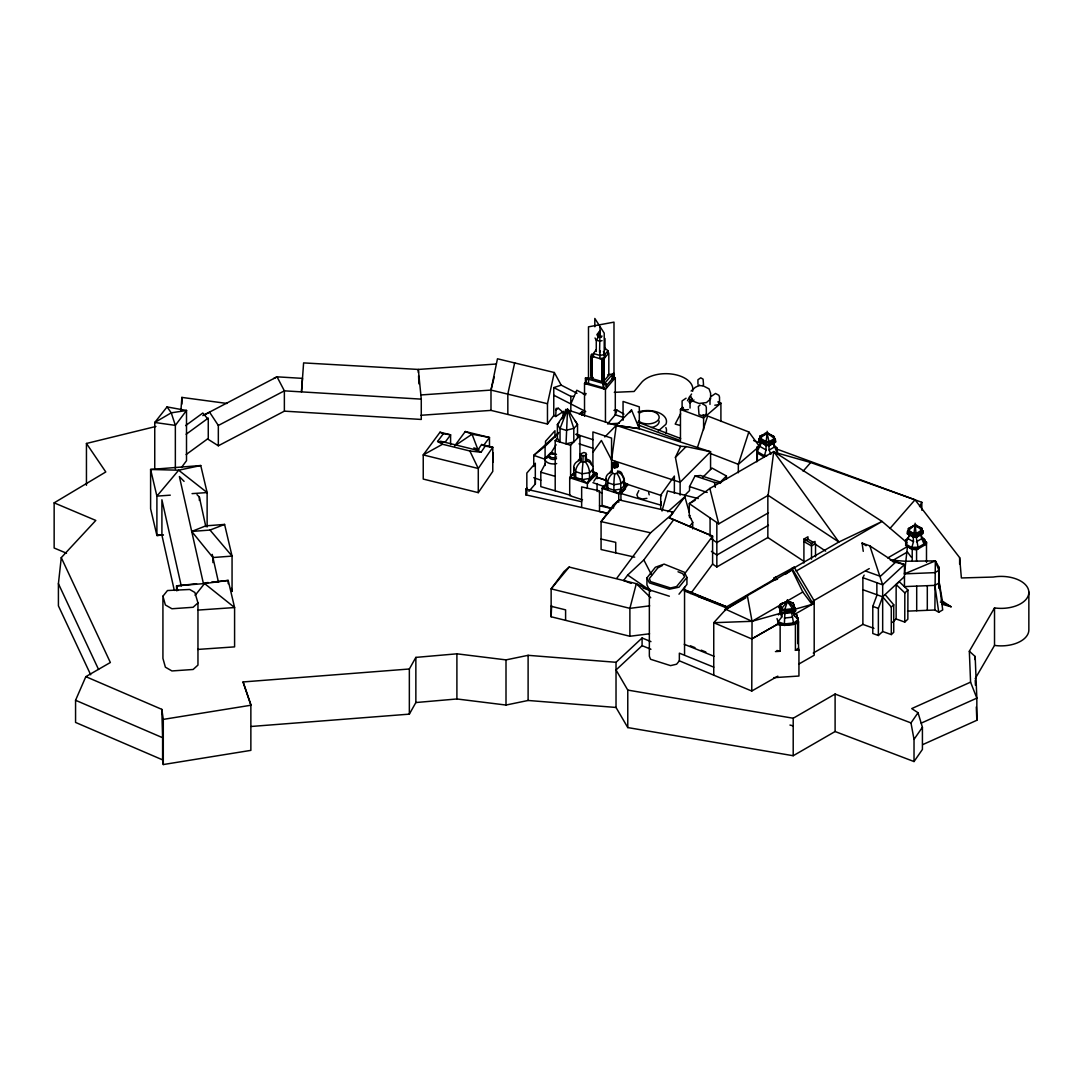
<?xml version="1.0" encoding="UTF-8"?>
<svg xmlns="http://www.w3.org/2000/svg" width="1083" height="1083" viewBox="0 0 1083 1083"><rect width="100%" height="100%" fill="white"/><g stroke="black" fill="none" stroke-linecap="round" stroke-linejoin="round"><path stroke-width="1.5" d="M904.765 622.075L904.833 592.915L896.142 584.536L899.228 581.666L907.92 590.045L907.852 619.205L904.765 622.075L896.142 618.975L892.46 622.4M599.968 350.594L599.928 358.635L603.177 358.013M781.831 611.909L780.735 612.437L779.191 606.832L780.735 612.437L784.877 613.519L784.309 625.419L793.758 624.417L798.279 621.087L796.736 614.778L793.094 611.611L794.408 615.767L798.279 619.611L793.758 622.955L784.309 623.957L778.041 621.764L777.012 618.542M713.751 667.142L679.352 653.157L679.352 660.82L751.764 691.022L752.049 621.304L747.351 595.664L792.011 569.888L792.011 568.426L794.177 567.181L814.186 600.848L814.199 655.256L798.956 663.987M890.307 560.101L905.564 561.251L935.333 560.886L934.886 610.013L938.731 612.233L942.711 609.932L938.731 579.595L942.562 602.013M756.882 448.836L757.328 453.06L764.124 456.985L766.033 449.946L766.06 444.707L765.843 445.479L769.499 445.614L775.523 442.135L775.293 439.265L775.523 442.135M905.618 542.637L905.74 539.97L908.515 537.154L909.246 534.636M920.591 529.546L922.946 530.9L922.851 533.648L916.651 537.222L913.199 537.276L907.324 533.134L913.199 536.518L916.651 536.464L916.651 537.222L916.394 536.491L922.851 532.89L916.218 537.182L918.33 548.702L911.426 548.81L905.55 545.426M601.458 337.26L598.385 337.138L596.895 334.62L600.036 330.681L599.562 352.516M911.426 548.81L913.47 541.771L913.199 536.518M180.915 410.619L181.876 397.407L227.051 403.458M301.521 391.884L303.606 362.9L418.322 369.438L495.77 364.05M923.921 540.688L926.493 542.177L926.344 544.14L916.57 549.771L912.211 549.298L907.446 546.549L887.735 557.935M301.44 391.87L302.495 378.373L277.045 376.83L273.661 378.481M904.467 573.868L935.333 560.886L938.731 566.856L938.866 570.335L934.886 572.636L904.467 573.868L907.446 546.549M581.598 415.263L581.937 411.973L584.712 412.948M90.688 674.79L58.414 605.857L58.414 583.696L61.271 557.637L95.805 520.436L54.15 502.85L54.15 548.012L66.496 553.21M617.472 463.023L617.472 465.243L615.117 464.566L614.724 467.978L612.761 467.328L612.179 466.056L615.117 464.566L617.472 465.243L618.055 466.502L614.724 467.978L614.724 465.758L612.761 465.108L612.179 463.835L613.316 462.698L615.51 462.36L617.472 463.023L618.055 466.502L615.117 464.566L615.117 461.358M796.127 571.079L882.09 521.451L838.865 542.014L773.749 451.557L709.825 488.46L689.289 503.649L718.746 523.847L768.131 495.337L773.749 451.557L882.09 521.451L907.351 543.003M710.57 469.481L710.57 451.746L686.135 446.589L680.625 446.304L616.268 425.402L639.308 428.638L710.57 451.746L680.124 482.26L611.57 460.031L616.281 425.429L565.746 409.374L564.148 415.466M624.336 487.12L624.336 480.107A9.3 7.527 12.9 0 0 619.72 473.176L618.055 472.486L614.724 473.961L614.508 475.491A9.3 0.988 -85.6 0 0 613.899 484.724L613.899 491.736M553.954 415.249L547.47 424.035L490.992 410.389L490.992 390.083L497.463 358.784L554.334 372.525L561.197 385.142L577.009 393.251M784.309 625.419L778.041 623.226L778.041 621.764L781.682 617.107L782.63 612.748L784.877 613.519M514.696 362.751L507.832 393.941L507.832 414.261M547.47 424.035L547.47 403.715L554.334 372.525M420.989 394.957L490.992 390.083L494.227 377.006M634.706 557.149L601.079 549.528L601.079 521.613L613.479 504.908L619.029 499.913L672.299 511.988L671.65 514.601L650.531 532.822L616.755 578.295M916.218 537.182L916.394 536.491M561.197 385.142L553.765 387.606L553.765 415.506L555.714 416.508L556.107 408.399L558.638 408.481L562.916 412.203L563.363 417.659M921.091 534.447L921.836 536.951L924.72 539.686L924.53 543.666L918.33 547.24L911.426 547.348L905.55 543.964L909.544 534.799L907.324 533.892L907.419 531.144L908.691 532.037M661.997 511.041L667.561 490.937L698.278 498.546M757.328 461.29L757.328 451.597L761.349 442.568L766.222 445.37M684.199 589.883L725.908 606.697L725.123 610.487L726.652 606.791L774.291 579.297M778.433 614.941L781.141 610.514M760.808 442.297L760.009 444.775L756.882 447.374L756.882 461.805M697.154 448.362L707.646 415.994L748.84 431.968L759.345 446.264M748.84 431.968L738.335 464.336L738.335 472.743M623.957 414.126L616.985 410.105L615.293 414.803L608.524 422.79M863.259 551.342L862.082 543.07L869.825 545.846L882.672 584.82L882.672 631.497L878.367 635.491L872.79 633.487L872.79 606.385L877.081 594.824M878.367 635.491L878.367 608.389L882.672 596.814L904.467 576.576M618.745 502.268L618.745 493.821L620.776 489.123L624.336 485.577L627.91 484.48L661.591 495.635M770.866 454.346L769.16 450.054L768.835 445.465L775.523 441.377M650.951 641.61L642.084 637.995L616.024 662.295L528.111 655.323L506.005 659.885L456.904 653.821L415.858 657.395L409.347 668.996L243.066 681.952L250.863 705.223L250.863 750.37L163.289 764.544L162.599 759.873L75.566 722.429L75.566 700.268L85.828 676.658L110.358 662.498L61.271 557.637M570.836 403.945L576.792 390.246L585.727 394.821M600.036 330.681L597.681 335.974L602.08 336.15M680.124 495.161L680.124 482.26L675.426 457.324L680.625 446.304M813.265 653.035L862.88 624.39L862.88 577.713L864.153 575.114M684.835 495.283L689.533 490.572L689.533 486.565L695.042 475.951L700.566 475.518L721.427 482.449M570.606 495.337L540.81 486.619L540.81 472.215L545.087 464.079M680.625 413.76L675.196 424.062L680.029 425.429M687.502 400.71L689.681 396.595A26.994 15.582 0 0 0 691.563 394.022M919.548 506.573L921.809 502.309L777.418 449.296M251.459 726.449L409.347 714.144L415.858 702.542L415.858 657.395M562.036 418.837L567.56 409.171L577.523 424.536L577.523 438.128M922.702 744.63L976.839 720.29L976.839 698.129L970.571 682.141L969.339 651.235L994.519 607.915A27.711 16.001 0 0 0 1028.85 592.008L1028.85 629.494A27.711 16.001 0 0 1 994.519 645.414L975.174 678.675M550.963 453.046L556.093 444.761M593.863 481.272L595.718 478.483M597.058 478.767L597.058 473.569L593.267 474.72L587.352 483.465L587.352 488.352M440.524 441.201L477.63 450.352L481.61 444.504L492.779 447.265L492.779 471.403L478.28 492.643L423.236 479.065L423.236 454.928L440.023 432.225L450.596 434.838L450.596 444.504M437.6 441.471L445.059 442.324L450.596 434.838L443.367 433.674L437.6 441.471L442.527 444.247L469.86 450.988L481.055 452.247L485.198 446.182L492.779 447.265L478.28 468.492L478.28 492.643M616.024 662.295L616.024 707.456L627.774 727.573L793.203 755.731L835.101 731.526L914.025 761.552L914.025 739.391L910.979 722.916L918.032 712.722L911.71 708.593L970.571 682.141M914.025 739.391L922.418 727.248L918.032 712.722M914.025 761.552L922.418 749.422L922.418 727.248M591.846 353.884L593.484 356.754L593.484 353.532L596.286 349.511M592.915 452.301L601.39 440.456L611.57 460.031M629.656 412.609L631.538 409.97L639.308 428.638L616.281 425.429M689.235 512.354L684.876 496.745L669.253 517.836L689.627 526.528L692.714 522.304L689.289 515.535L689.289 503.649L695.151 500.278M483.532 445.533L489.475 437.491L465.27 431.521L454.603 445.952L472.039 434.202L489.475 437.491L489.475 446.846M649.57 633.772L629.886 636.263L551.139 616.769L551.613 605.654L551.139 606.29L565.597 609.864L565.597 620.356M690.697 593.552L712.6 564.067L712.6 536.153L673.775 519.623L643.83 559.938L627.666 575.046L623.591 580.529L631.118 583.385M683.739 575.019L712.6 536.153L689.627 526.528M181.443 467.504L186.506 460.722L186.506 410.484L167.053 406.91L154.747 422.478L154.747 469.386M669.362 596.205L649.394 589.869L646.93 584.915L646.93 577.916L655.35 567.262L664.123 564.094L684.375 572.257L686.933 577.442L686.933 584.441L678.987 594.188M195.13 595.379L204.565 583.547L228.202 580.42L234.591 607.549L234.591 646.876L197.661 649.434M162.924 596.205L167.486 590.519L189.701 589.477L194.872 592.469L197.959 602.879L197.959 665.084L193.112 669.484L171.926 670.946L165.374 667.169L162.924 658.396L162.924 596.205L165.374 604.964L171.926 608.754L193.112 607.279L197.959 602.879M686.933 577.442L678.987 587.189L669.362 589.206L649.394 582.871L646.93 577.916M679.352 660.82L676.604 664.204L670.553 665.625L650.585 659.276L649.353 656.217L649.353 588.922M619.029 499.913L601.079 521.613L650.531 532.822M627.666 575.046L650.693 590.804L636.317 583.669L569.171 567.059L551.139 588.854L551.139 616.769M584.522 416.238L584.522 383.477L585.443 382.407L585.443 378.116L587.676 377.696M605.451 422.275L605.451 389.352L615.293 377.737L613.547 377.236L613.547 372.958L614.44 378.739L612.125 378.969L606.033 386.022M618.055 464.282L616.917 465.419L616.917 467.639L615.117 464.566L612.761 467.328L612.761 465.108M604.598 347.914L608.023 350.743L604.815 354.479L599.928 355.414L593.484 353.532M603.921 380.999L608.822 375.314L608.822 353.031L603.921 358.717L601.837 359.19L601.837 381.473L603.921 380.999L603.921 358.717L601.823 359.19L592.076 356.348L591.034 354.831M614.44 374.461L612.125 374.691L605.018 382.922L606.331 384.045L606.331 388.323L603.664 388.851L602.825 383.341L588.57 379.24L586.228 379.686L585.443 378.116M607.725 513.396L525.878 494.863L525.864 489.123L526.839 488.013M525.878 494.863L526.839 493.74L526.839 473.068L535.313 463.24L535.327 483.925L528.951 491.289M803.126 471.186L810.693 462.522L915.04 499.804L959.633 557.623L961.379 577.956L993.273 577.049A27.711 16.001 0 0 1 1028.85 592.008M890.009 528.423L915.04 499.804M559.315 422.397L557.393 424.59L557.393 438.182L560.033 442.094L560.033 428.502L567.56 409.171L573.8 428.381L573.8 441.959L566.03 443.881L567.56 409.171L557.393 424.59L560.033 428.502L566.03 430.289L573.8 428.381L577.523 424.536L574.897 420.488M555.2 490.748L555.2 440.659L557.393 438.182M611.178 508.252L602.107 505.274L602.107 488.379L605.911 484.169L607.739 488.135L613.899 490.193L618.745 493.821L627.91 484.48L623.849 482.328M747.351 595.664L725.908 609.35L713.751 622.698L713.751 674.804M774.142 441.918L773.14 442.974L777.459 453.763L777.012 448.078L774.142 445.262L773.37 442.73M574.166 472.987L569.699 477.698L569.699 495.608L582.532 499.804M570.606 478.632L570.606 445.248L579.919 435.677L576.156 434.473M592.753 471.281L597.058 473.569L587.352 483.465L569.699 477.698L573.733 473.23L575.682 477.441L582.207 479.62L587.352 483.465L589.49 478.496L593.267 474.72M625.581 488.771L620.938 493.51L620.938 500.17M604.815 436.977L631.538 409.97M675.426 457.324L686.135 446.589M702.786 477.278L712.005 468.059L726.422 475.979L726.422 479.228M720.479 481.935L726.422 475.979M580.38 454.034L583.913 452.477L585.998 453.168L586.62 460.844L585.416 462.048L581.002 461.71L580.38 454.034L581.002 461.71L579.595 462.942A9.855 6.39 -53 0 0 575.682 471.633L575.682 479.065M581.002 455.374L585.416 455.713L586.62 454.508M586.62 460.844L588.38 461.588A9.855 7.974 12.9 0 1 593.267 468.925L589.49 472.689L582.207 473.812L575.682 471.633L573.733 467.436A9.855 7.974 12.9 0 1 578.62 460.844L580.38 460.37M591.372 478.239L593.267 476.358L593.267 468.925M555.335 454.44L550.57 452.911L545.087 458.299A8.447 4.873 0 0 0 548.201 462.901A8.447 4.873 0 0 0 556.689 463.578M618.745 493.821L602.107 488.379L605.654 484.927M579.513 414.329L581.937 411.973L582.803 415.033M533.757 466.529L533.757 455.361L545.087 446.318L558.07 433.836M638.821 490.585L636.858 494.755L637.968 497.517L642.138 499.006L646.917 498.356M642.084 637.995L642.084 645.671L616.024 669.971L627.774 690.088L627.774 727.573M904.833 592.915L907.92 590.045M882.672 631.497L891.295 634.584L891.295 607.076L893.732 604.815L885.095 594.567M891.295 634.584L893.732 632.337L893.732 604.815M682.859 407.33L680.462 409.482L680.462 440.605L638.158 424.983M688.829 401.928L692.416 398.693M691.116 391.044L695.272 387.376L699.55 385.277M700.065 405.056L698.373 406.558L699.009 414.599L701.608 415.574L704.627 415.209L706.333 413.72L706.333 407.425L705.696 405.678L702.353 403.837M711.572 396.175L715.538 393.467L718.882 395.295L719.518 397.041L719.518 403.336L717.826 404.839L714.794 405.204M667.805 511.812L684.876 496.745M658.356 430.912L665.855 424.346A18.993 10.965 0 0 0 659.073 412.813A18.993 10.965 0 0 0 638.009 412.014M614.724 473.961L612.761 473.298L611.435 474.462A9.3 6.024 -53 0 0 607.739 482.666L607.739 489.678M569.171 567.059L564.013 571.526L551.139 588.854L629.886 608.348L649.692 605.844M717.799 401.915L720.912 403.133L703.598 418.024L703.598 429.599M758.114 447.333L738.335 464.336L709.351 453.1M558.787 432.537L533.757 455.361L545.087 459.287M909.476 532.443L908.285 531.848L908.285 530.359L915.135 524.984L921.985 528.396L920.726 532.281L921.904 531.645L921.985 528.396L915.135 524.984L908.366 528.612L908.285 531.848L913.727 534.907L916.232 534.867L915.135 524.984L908.366 528.612L909.544 531.008M794.57 607.265L794.57 608.754C791.131 611.773 785.608 611.692 781.547 610.135L780.193 604.395L787.382 601.444L794.57 607.265L792.594 608.727L784.295 609.607L781.547 608.646L780.193 604.395L787.382 601.444L793.23 603.014L795.585 610.853L793.325 612.518L783.875 613.519L780.735 611.665M783.875 612.761L793.325 611.76L795.585 610.095M185.626 425.592L202.832 413.029L207.543 418.62M186.141 434.242L208.261 418.092L208.261 438.412L186.141 454.549M776.971 624.377L780.139 625.189L795.409 624.201L798.55 621.926L797.697 617.567L797.697 643.654M795.409 624.201L795.409 650.301L798.55 648.027L798.55 621.926M683.156 407.587L680.462 409.482L703.598 418.024L703.178 414.762M689.898 402.822L693.946 399.979M579.229 413.868L581.937 411.973M785.378 574.369L792.011 569.888L802.801 592.008L812.033 604.395L814.186 603.15M476.168 451.259L478.862 449.486L473.826 447.888M555.714 409.875L558.354 408.156M555.714 416.508L563.647 411.337M54.15 502.85L105.782 471.958L86.45 443.461L155.938 426.458M760.198 439.671L758.817 438.683L761.227 437.302M758.817 439.454L761.227 438.06M760.496 445.289L756.882 447.374L757.328 451.597L764.124 455.523L767.048 455.618M774.494 438.574L769.214 441.62L766.006 441.512L760.036 438.074L759.846 436.219L767.17 432.997L774.304 436.72L774.494 440.064L768.862 443.15L774.494 440.064L774.494 438.574L767.17 432.997L759.846 436.219L760.036 439.563L766.209 443.055L760.036 439.563L760.036 438.074L767.17 432.997L774.304 436.72L774.304 438.209M768.835 445.465L771.705 443.8M769.16 450.054L774.331 447.076M768.483 512.773L716.838 542.583L711.423 538.874M768.483 525.269L716.838 555.078L711.423 551.355M712.6 564.067L716.838 566.978L767.847 537.534L767.847 494.741M803.911 563.025L803.911 539.09L807.945 536.775L807.945 539.239L813.008 542.15M805.265 540.783L807.945 539.239M803.911 539.09L811.505 543.476L815.025 541.446L815.025 543.91M773.844 580.258L773.844 578.227L776.01 576.968M790.076 570.186L838.865 542.014L768.131 495.337M725.908 606.697L725.908 609.35L745.903 597.816M779.598 605.397L752.049 621.304L713.751 622.698L751.764 638.929L779.056 623.388M782.508 603.732L802.801 592.008M913.727 534.907L915.135 524.984L921.904 530.142L916.462 533.283L913.443 533.337L908.285 530.359M916.232 534.867L921.904 531.645L921.904 530.142M813.252 600.943L869.256 568.602M794.191 609.431L812.033 604.395L812.033 602.094L814.186 600.848M916.435 541.73L921.755 538.657L920.658 534.623M911.101 556.987L907.446 551.978L892.866 560.398L904.467 564.568L904.467 586.607L934.886 585.375L938.866 583.074M627.774 690.088L793.203 718.246L835.101 694.041L910.979 722.916M751.764 638.929L779.056 623.294M794.854 614.237L814.199 603.15M751.764 691.022L777.824 676.158M442.527 444.247L423.236 454.928L478.28 468.492L469.86 450.988M773.844 578.227L794.177 567.181M686.067 398.206L682.1 400.913L682.1 407.208L682.737 408.954L685.322 409.943L688.355 409.577M202.832 415.615L277.045 376.83L284.369 390.841L284.369 411.147L218.333 445.79L207.543 438.926M218.333 445.79L218.333 425.47L284.369 390.841L421.273 399.14L421.273 419.446L284.369 411.147M662.43 565.488L657.787 567.912L649.353 578.566L650.585 581.612L670.553 587.961L676.604 586.539L684.551 576.792L682.696 573.652L678.012 571.77M612.179 466.056L615.117 464.566M204.362 414.843L209.588 412.203L218.333 425.47M792.946 606.548L794.042 605.262M774.48 579.527L771.421 580.948L777.526 579.202M921.2 723.133L976.839 698.129L975.174 656.501L969.339 651.235M793.325 609.269L794.57 608.754M212.931 562.591L212.931 557.542L191.718 531.442L205.824 525.851L224.587 524.429L232.06 556.093L232.06 591.48L231.302 588.313M191.718 531.442L210.021 530.061L224.587 524.429M549.771 456.891L545.087 458.299L549.257 456.593A4.224 2.437 0 0 0 551.572 459.178A4.224 2.437 0 0 0 556.527 458.651M781.222 613.086L752.049 621.304L725.908 609.35M612.179 463.835L612.179 472.039L610.514 472.472A9.3 7.527 12.9 0 0 605.911 478.7L605.911 485.712M207.124 526.961L207.124 492.562L200.748 465.528L178.654 470.212L150.605 469.467L150.605 508.793L156.9 535.435L161.909 535.151L174.322 590.465M415.858 702.542L456.904 698.968L506.005 705.047L528.111 700.471L616.024 707.456M602.825 383.341L603.664 384.573L606.331 384.045M602.053 340.671L599.562 341.131L596.273 340.17L595.027 338.004M585.443 382.407L586.228 383.964L588.57 383.517L588.57 379.24M585.835 378.901L593.267 377.534M607.617 374.894L613.993 373.716L613.993 322.138L588.489 326.836L588.489 378.414M163.289 764.544L163.289 719.383L251.08 705.209L243.066 681.952M614.724 465.758L616.917 465.419M613.899 490.193L620.776 489.123M921.66 531.848L922.946 530.9M196.564 583.751L176.57 585.862L176.57 590.776M204.89 582.871L208.22 582.532M211.551 582.18L228.202 580.42L228.202 583.696M790.468 602.053L782.183 602.933L782.183 604.436M794.123 607.346L793.23 603.014L787.382 601.444L784.295 611.096L792.594 610.216L792.594 608.727L787.382 601.444L781.547 608.646L781.547 610.135L782.562 610.419M784.444 612.816L787.612 612.477M784.376 618.055L792.472 617.188L793.758 624.417M613.939 410.389L616.985 410.105M760.374 441.431L759.048 441.566L758.817 438.683M689.289 515.535L690.115 515.467M200.748 465.528L150.605 469.467L156.9 496.122L156.9 535.435L163.425 534.975M156.9 535.435L162.734 534.975M212.931 557.542L232.06 556.093L210.021 530.061M420.989 415.276L490.992 410.389M170.288 495.161L156.9 496.122L178.654 470.212L207.124 492.562L192.057 493.631M197.661 610.108L234.591 607.549L204.565 583.547L176.57 585.862L177.693 590.601M775.428 651.587L780.139 651.289L780.139 625.189M795.409 650.301L798.943 650.071L798.943 676.036L773.858 677.66M607.549 423.94L619.354 423.25M582.844 393.698L586.147 393.562M614.264 392.33L634.11 391.477L641.041 383.125A26.994 15.582 0 0 1 673.003 374.231A26.994 15.582 0 0 1 692.619 391.301M575.682 477.441L569.699 477.698L582.207 479.62L589.49 478.496L589.49 472.689A9.855 4.887 66.1 0 0 586.499 463.47L585.416 462.048L585.416 455.713M602.107 488.379L607.739 488.135M907.527 611.123L934.886 610.013M586.458 459.503L587.406 459.49A9.855 6.39 -53 0 1 591.318 464.715M617.919 471.213L618.813 471.2A9.3 6.024 -53 0 1 622.495 476.141L624.336 480.107L620.776 483.654L613.899 484.724L607.739 482.666L605.911 478.7M913.808 525.472L916.827 525.417L916.827 526.92M913.443 534.826L916.462 534.785M553.765 387.606L570.836 396.351L574.166 396.31M768.334 433.281L765.126 433.173L765.126 434.662M765.843 444.72L765.843 445.479L759.048 440.795L765.843 444.72L769.499 444.856M695.042 475.951L714.442 482.409L720.398 483.37M581.219 459.097L580.502 458.962A9.855 4.887 66.1 0 0 578.308 460.248M779.191 607.59L780.545 607.861M794.232 610.595L795.585 610.853L794.042 606.02M607.631 513.22L599.522 511.474L599.522 490.897L581.652 486.903L581.652 507.467M525.864 489.123L581.652 501.713M601.079 539.036L615.726 542.353L615.726 552.844M490.992 390.083L547.47 403.715M599.522 505.734L610.866 508.387M776.971 650.477L780.139 651.289M789.954 725.055L793.203 725.894M941.912 604.219L951.118 606.764L941.289 600.415M584.522 383.477L605.451 389.352M776.822 452.911L810.693 462.522M540.81 472.215L555.2 476.33M586.783 383.016L604.287 388.052M591.034 356.415L591.034 377.101L592.076 378.63L601.837 381.473M555.2 440.659L570.606 445.248M579.026 443.827L593.024 448.308M550.57 452.911L555.335 454.44M576.048 434.188L593.091 439.698M592.333 472.039L597.058 473.569M623.456 483.032L627.91 484.48L620.938 493.51L661.117 505.219L661.117 501.889M622.833 417.253L615.293 414.803L615.293 377.737M596.029 477.075L605.356 480.148M599.129 491.98L602.243 493.009M689.533 486.565L707.185 492.44M596.652 477.075L605.6 480.162M592.929 482.666L604.856 486.768M533.757 477.711L540.837 480.162M793.609 613.682L796.736 614.778L798.279 621.087M892.257 561.427L904.467 564.568L882.672 584.82L862.88 577.713M866.062 571.201L880.371 576.332L895.262 562.51L869.825 545.846M862.88 589.721L882.672 596.814L891.295 607.076M872.79 606.385L878.367 608.389M862.88 624.39L873.927 628.357M698.549 596.625L726.652 606.791L684.483 589.653M753.619 440.551L761.552 443.475M698.386 385.413L702.339 385.846L703.53 384.79L703.084 379.118L700.728 377.832L697.939 379.74L697.939 384.181M643.167 587.947L650.693 590.804M637.887 422.167L680.638 438.48M669.253 517.836L673.775 519.623M465.27 431.521L472.039 434.202L478.239 450.447M684.212 590.844L725.123 607.346M690.385 645.793L695.015 647.661M701.188 650.152L705.832 652.02M684.253 644.29L713.981 656.271M642.084 645.671L650.951 649.272M553.427 453.249L556.486 454.522L552.655 453.439L549.257 454.928A4.224 2.437 0 0 0 551.572 457.513A4.224 2.437 0 0 0 556.527 456.985M440.023 432.225L443.367 433.674M85.828 676.658L161.814 709.351L163.289 719.383M75.566 700.268L162.599 737.713L162.599 759.873M940.355 602.026L951.118 606.764M481.61 444.504L485.198 446.182M553.765 395.2L585.727 411.567M702.786 385.629L709.054 388.878L710.61 393.17L710.61 398.896L706.454 402.565L699.022 403.458L692.673 401.062L691.116 396.771M477.63 450.352L481.055 452.247M920.591 530.304L922.946 531.658M774.291 446.507L777.012 448.078L777.459 452.301M922.364 538.319L924.72 539.686L924.53 545.128L921.755 538.657M910.302 532.051L913.93 534.149M760.198 446.589L766.033 449.946M909.544 534.799L913.754 537.222M908.434 538.86L913.47 541.771M803.911 541.568L811.505 545.94L815.526 543.612L815.526 556.824M862.082 543.07L866.129 545.724M767.847 537.534L803.803 561.251M814.484 543.625L825.639 551.098M759.846 437.708L761.281 440.212M780.193 605.898L781.452 606.913M650.734 597.762L636.317 583.669L629.886 608.348L629.886 636.263M184.083 481.366L179.385 476.547L203.469 583.791M196.998 494.633L199.353 497.043L205.824 526.649M689.289 516.848L690.724 518.378M672.299 511.988L672.963 512.814M616.917 473.623L617.946 474.963A9.3 4.616 66.1 0 1 620.776 483.654L620.776 490.667M167.053 406.91L171.249 412.826L175.351 425.375L175.351 468.925M602.514 380.431L604.991 384.316M792.011 568.426L812.033 602.094M613.547 377.236L614.44 378.739M597.843 336.19L598.385 337.138L596.273 340.17L596.273 351.542M643.83 559.938L651.6 574.951M58.414 583.696L98.567 669.484M603.448 351.528L604.815 354.479L604.815 357.701M623.104 482.923L624.336 485.577M617.472 471.213L618.055 472.486M612.179 472.039L612.761 473.298M575.032 477.671L573.733 474.868L573.733 467.436M935.333 560.886L938.866 570.335L938.866 588.001M718.882 401.59L719.518 403.336M780.356 612.964L781.682 617.107M793.243 611.611L794.408 615.767M648.636 492.657L649.204 494.85M709.825 488.46L718.746 523.847M212.227 554.374L218.482 582.275M181.267 585.971L161.909 499.764L161.909 535.151M798.55 648.027L798.943 650.071M791.632 612.816L792.472 617.188M714.442 482.409L715.322 487.364M934.886 585.375L938.731 612.233M421.273 399.14L418.322 369.438L418.444 372.647M975.241 680.341L975.445 685.336M976.311 706.969L976.839 720.29M418.579 375.855L418.891 383.869M161.814 709.351L162.599 737.713M601.823 359.19L601.837 379.876M994.519 607.915L994.519 645.414M975.174 656.501L975.174 659.669M959.633 557.623L959.633 564.135M938.731 566.856L938.731 587.798M927.305 585.673L927.305 610.311M926.493 542.177L926.493 562.348M921.809 502.309L921.809 510.215M916.705 586.106L916.705 610.744M916.57 549.771L916.57 561.238M915.135 523.238L915.135 525.675M912.211 549.298L912.211 560.75M905.74 539.97L905.74 541.446M896.142 584.536L896.142 618.975M876.864 582.735L876.864 594.743M835.101 694.041L835.101 731.526M811.505 543.476L811.505 559.153M793.325 611.76L793.325 612.518M793.203 718.246L793.203 755.731M787.382 599.698L787.382 602.121M767.17 431.264L767.17 433.687M720.912 403.133L720.912 421.422M716.838 522.548L716.838 566.978M709.988 398.111L709.988 404.392M710.069 517.904L710.069 536.275M692.714 522.304L692.714 528.897M690.047 401.779L690.047 408.074M689.681 396.595L689.681 401.603M684.551 587.148L684.551 654.457M674.371 493.374L674.371 476.06L660.711 495.134L660.711 509.321M639.308 428.638L639.308 406.856L623.05 401.441L623.05 420.272M615.51 462.36L615.51 464.58L613.316 464.918L613.316 462.698M613.479 504.908L613.479 508.089M612.125 374.691L612.125 378.969M611.57 471.2L611.57 438.101L592.915 431.941L592.915 466.462M608.023 350.743L608.023 353.965M604.991 338.519L604.991 349.904M604.219 383.098L604.219 333.131L594.824 318.456L594.824 326.782M603.664 384.573L603.664 388.851M600.036 326.579L600.036 334.782M597.058 483.546L597.058 491.479M592.076 356.348L592.076 378.63M586.228 379.686L586.228 383.964M583.087 456.078L582.857 464.038A9.855 1.056 -85.6 0 0 582.207 473.812L582.207 481.245M579.919 435.677L579.919 458.975M570.836 396.351L570.836 411.757M554.97 437.37L554.97 430.736L545.534 441.255L545.534 444.571M545.087 446.318L545.087 465.5M535.313 478.199L535.327 483.925M528.111 655.323L528.111 700.471M506.005 659.885L506.005 705.047M493.131 452.653L493.131 462.008M456.904 653.821L456.904 698.968M409.347 668.996L409.347 714.144M199.353 497.043L199.353 500.414M181.876 397.407L181.876 404.094M86.45 443.461L86.45 485.265M665.855 427.541A18.993 10.965 0 0 1 665.855 433.214M659.141 420.908A11.277 6.512 0 0 1 651.56 427.528M639.376 413.083A11.277 6.512 0 0 1 656 412.826A11.277 6.512 0 0 1 654.985 422.424A11.277 6.512 0 0 1 638.537 421.003M609.661 473.325A9.3 4.616 66.1 0 1 612.288 470.699M591.548 355.59L591.548 376.261L591.548 355.59M767.17 432.997L766.006 443.001L769.214 443.123L767.17 432.997M186.506 410.484L175.351 425.375L154.747 422.478L171.249 412.826L186.506 410.484M602.893 379.646L602.879 358.96L602.893 379.646"/></g></svg>
